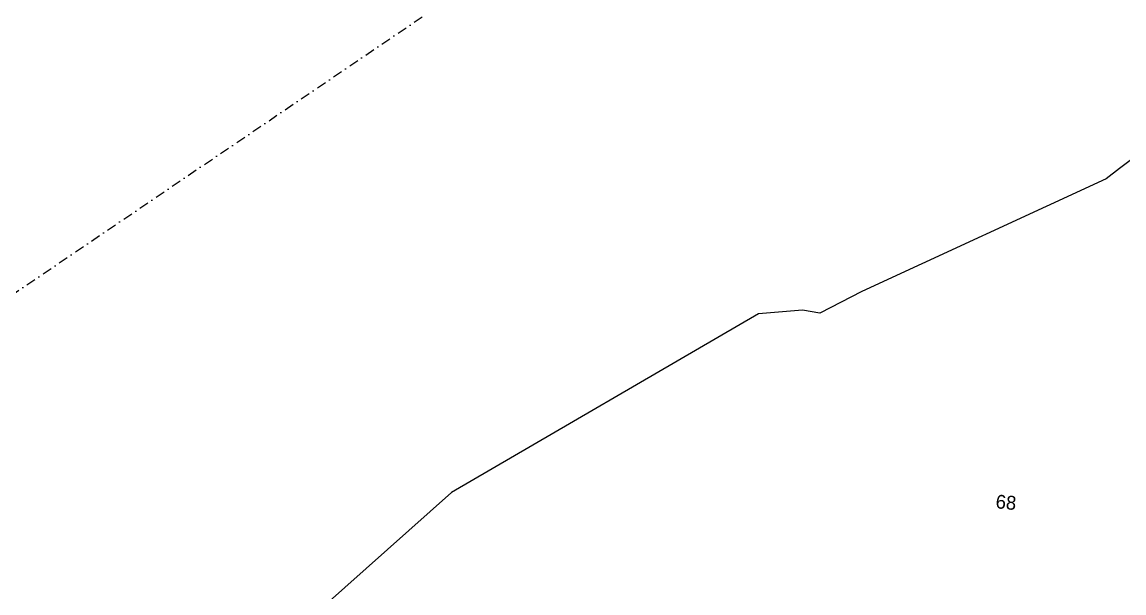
# Model space of a CAD drawing. Header units: metres. Extents: x 292095 to 294306, y 2100393 to 2102799.
# Drawn here: x 292923 to 293494, y 2102013 to 2102309 of the extents above; entities that cross this region are included whole.
import ezdxf
from ezdxf.enums import TextEntityAlignment as Align

# ---------------------------------------------------------------- set-up
doc = ezdxf.new("R2010")
doc.units = ezdxf.units.M
doc.header["$MEASUREMENT"] = 0
doc.linetypes.add('DASHDOT', pattern=[1, 0.5, -0.25, 0, -0.25])
for name, color, linetype in [('POLY_WATER', 4, 'Continuous'), ('TEXT_PARCEL', 7, 'Continuous'), ('V_BOUND_STREAM_LINE', 7, 'DASHDOT')]:
    doc.layers.add(name, color=color, linetype=linetype)
doc.styles.add('TEXT_MAP', font='')
doc.styles.get('TEXT_MAP').set_extended_font_data('Kruti Dev 050')

msp = doc.modelspace()

# ---------------------------------------------------------------- linework, layer by layer
at = {"layer": 'POLY_WATER'}
for p, q in [((293576.49, 2102296.58), (293492.14, 2102232.63)), ((293492.14, 2102232.63), (293485.09, 2102227.36)), ((293485.09, 2102227.36), (293358.53, 2102168.98)), ((293358.53, 2102168.98), (293336.75, 2102157.75)), ((293305, 2102157.49), (293145.95, 2102064.8)), ((293327.82, 2102159.24), (293305, 2102157.49)), ((293336.75, 2102157.75), (293327.82, 2102159.24)), ((293145.95, 2102064.8), (293079.71, 2102005.76))]:
    msp.add_line(p, q, dxfattribs=at)
at = {"layer": 'V_BOUND_STREAM_LINE', "ltscale": 10}
msp.add_line((292599.97, 2101951.43), (293418.46, 2102506.28), dxfattribs=at)

# ---------------------------------------------------------------- texts
at = {"layer": 'TEXT_PARCEL', "style": 'TEXT_MAP'}
msp.add_text('68', height=7.148, rotation=354.6533, dxfattribs=at).set_placement((293433.3, 2102059.8), align=Align.MIDDLE)

doc.saveas('drawing.dxf')
